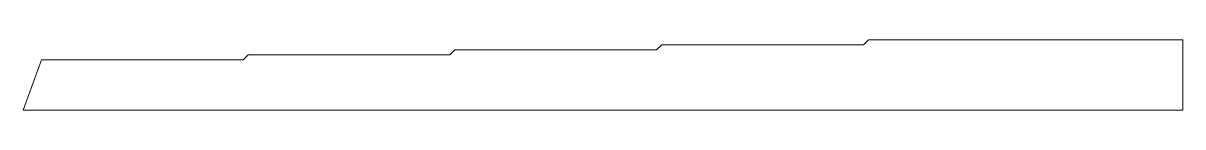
# Model space of a CAD drawing. Header units: millimetres. Extents: x -55 to 60, y 0 to 7.
import ezdxf

# ---------------------------------------------------------------- set-up
doc = ezdxf.new("R2010")
doc.units = ezdxf.units.MM
doc.layers.add('粗实线', color=7, linetype='Continuous', lineweight=35)

msp = doc.modelspace()

# ---------------------------------------------------------------- linework, layer by layer
at = {"layer": '粗实线', "lineweight": 9}
msp.add_lwpolyline([(-54.85, 0), (-53.03, 5), (-33.03, 5), (-32.53, 5.5), (-12.53, 5.5), (-12.03, 6), (7.97, 6), (8.47, 6.5), (28.47, 6.5), (28.97, 7), (60.15, 7), (60.15, 0)], close=True, dxfattribs=at)

doc.saveas('drawing.dxf')
